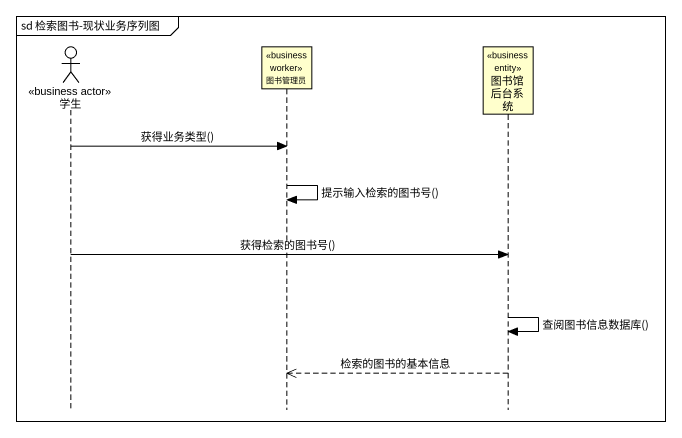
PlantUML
@startuml
mainframe sd 检索图书-现状业务序列图
hide footbox
actor 学生 <<business actor>>
participant 图书管理员 <<business worker>>
participant 图书馆后台系统 <<business entity>>

学生 -> 图书管理员 : 获得业务类型()
图书管理员 -> 图书管理员 : 提示输入检索的图书号()
学生 -> 图书馆后台系统 : 获得检索的图书号()
图书馆后台系统 -> 图书馆后台系统 : 查阅图书信息数据库()
图书馆后台系统 -->> 图书管理员 : 检索的图书的基本信息
@enduml
